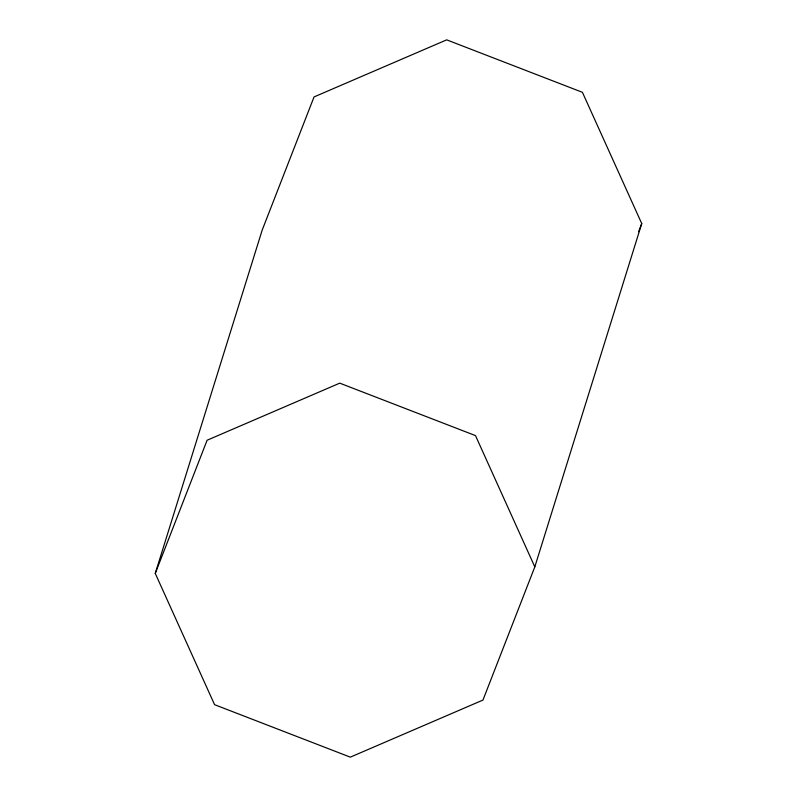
<?xml version="1.0" encoding="UTF-8"?>
<svg xmlns="http://www.w3.org/2000/svg" width="797" height="797" viewBox="0 0 797 797"><rect width="100%" height="100%" fill="white"/><g stroke="black" fill="none" stroke-linecap="round" stroke-linejoin="round"><path stroke-width="1.2" d="M155.256 573.422L262.183 230.114L314.038 96.935L446.679 39.85L582.418 92.313L641.744 223.578L534.817 566.886L482.962 700.065L350.321 757.15L214.582 704.687L155.256 573.422L207.11 440.233L339.751 383.148L475.5 435.61L534.817 566.886M638.586 231.688L641.744 223.578"/></g></svg>
